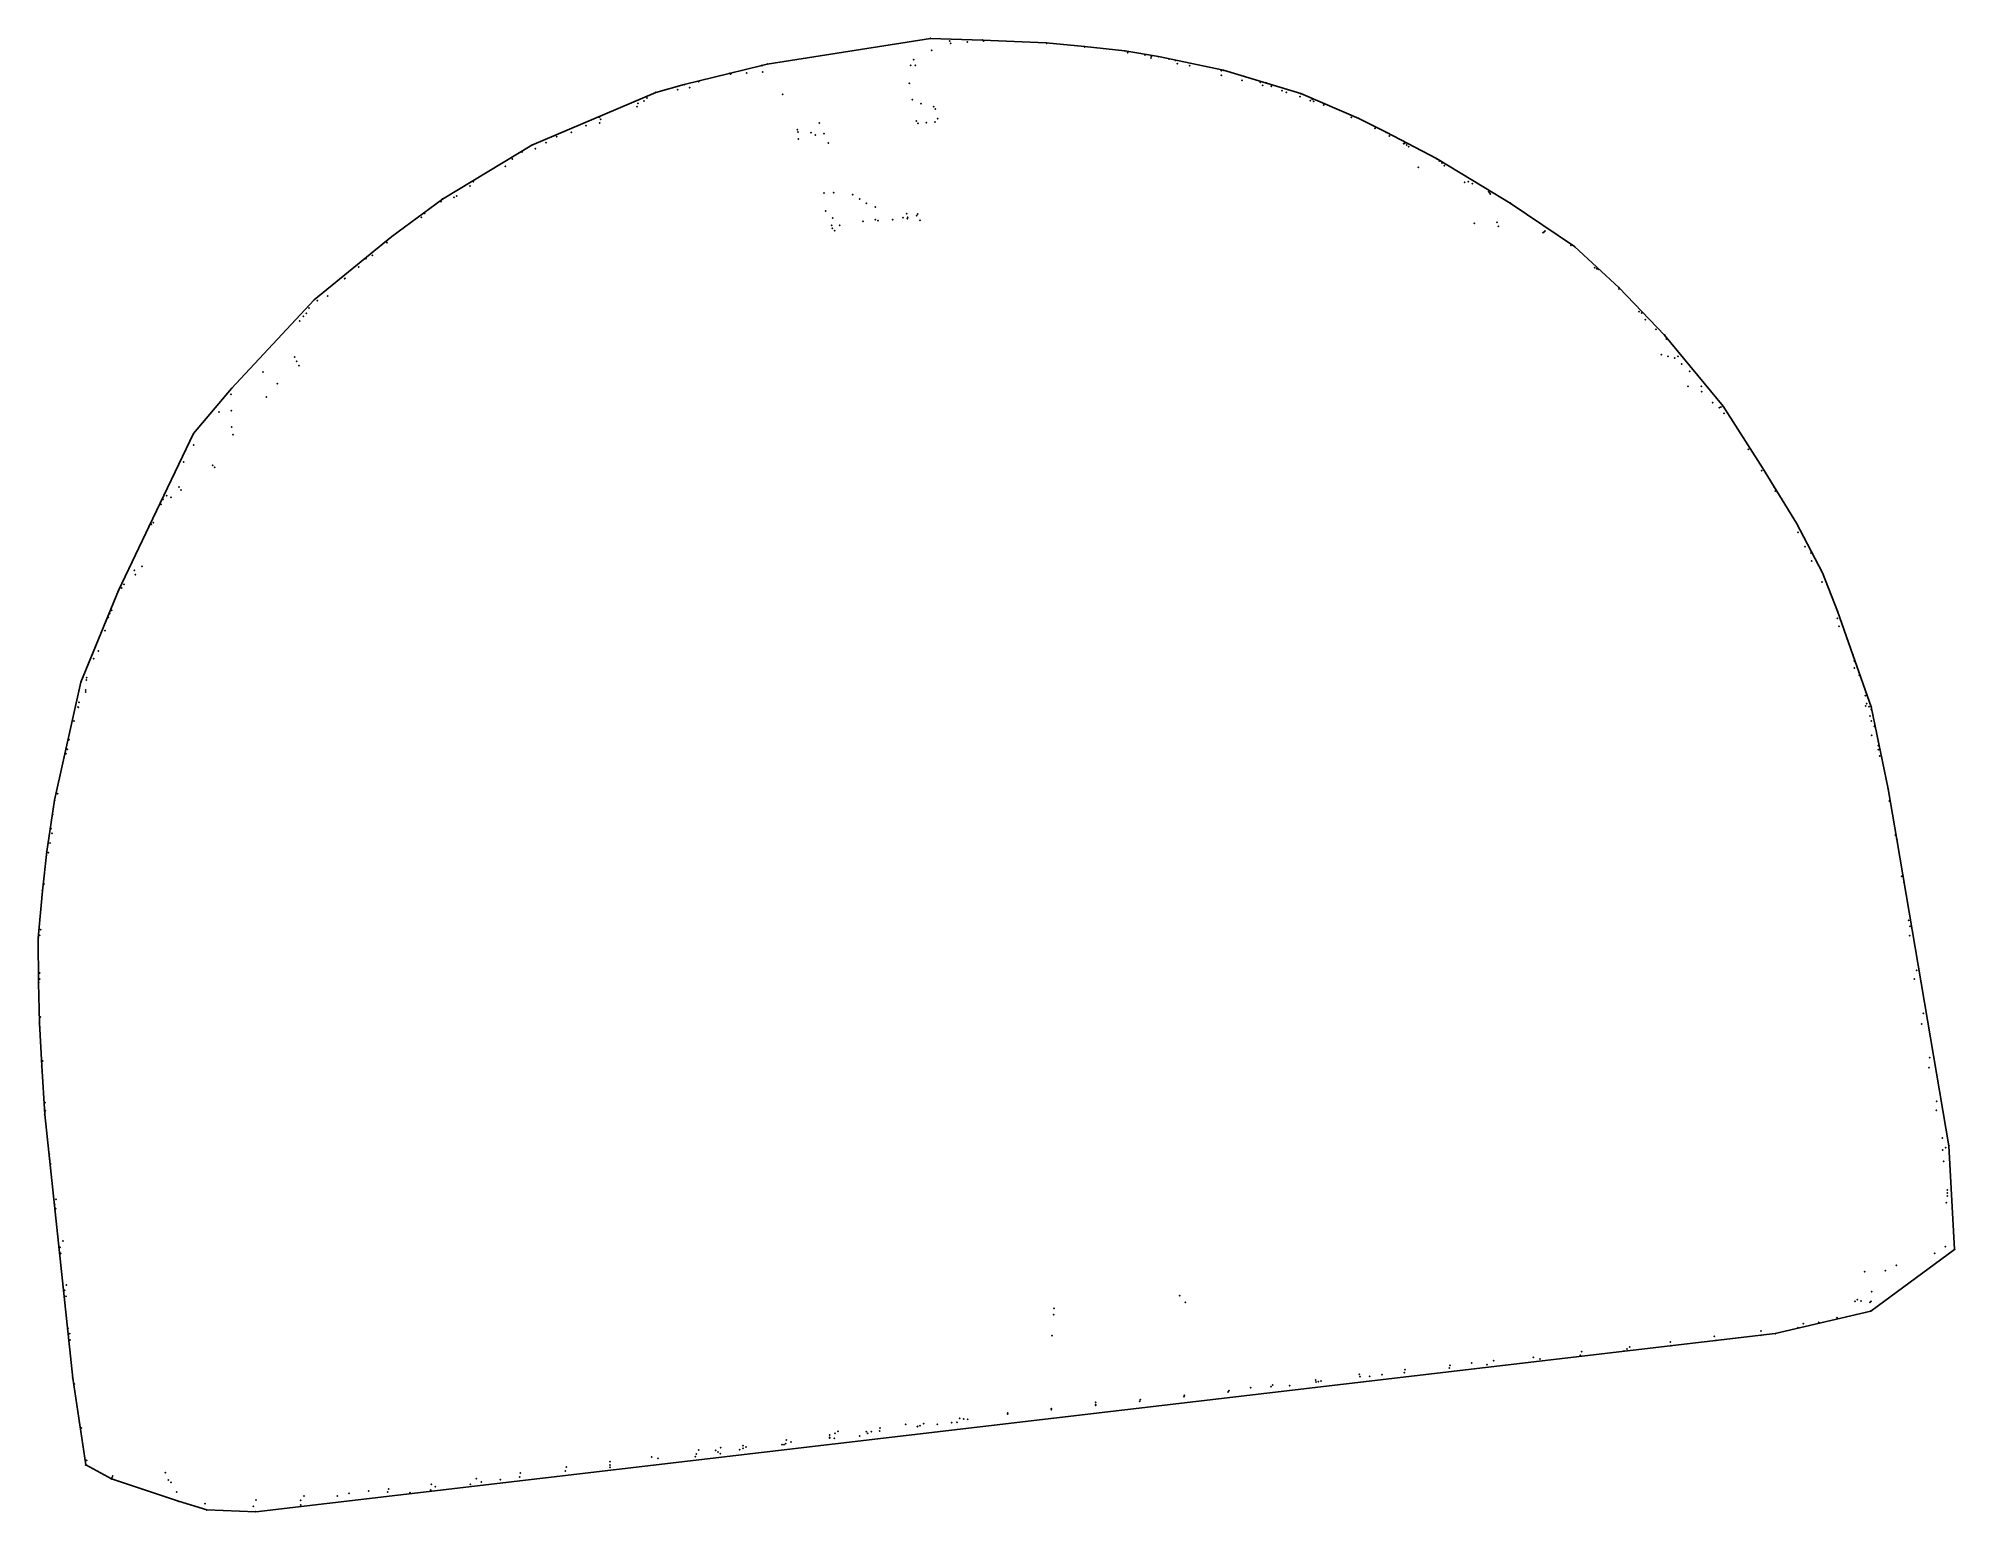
# Model space of a CAD drawing. Header units: metres. Extents: x -4.75 to 3.86, y -1.84 to 4.78.
import ezdxf

# ---------------------------------------------------------------- set-up
doc = ezdxf.new("R2010")
doc.units = ezdxf.units.M

msp = doc.modelspace()

# ---------------------------------------------------------------- linework, layer by layer
for p, q in [((-1.4756, 4.6596), (-0.7424, 4.7756)), ((-0.5079, 4.7675), (-0.7424, 4.7756)), ((-0.5079, 4.7675), (-0.2215, 4.7553)), ((-0.0496, 4.7386), (-0.2215, 4.7553)), ((-0.0496, 4.7386), (0.1318, 4.7192)), ((-1.6464, 4.618), (-1.4993, 4.6543)), ((-1.4993, 4.6543), (-1.4756, 4.6596)), ((0.2819, 4.6935), (0.1318, 4.7192)), ((0.2819, 4.6935), (0.5746, 4.6319)), ((-1.8483, 4.5681), (-1.9764, 4.533)), ((-1.6464, 4.618), (-1.8483, 4.5681)), ((0.768, 4.5744), (0.5746, 4.6319)), ((0.768, 4.5744), (0.9218, 4.5276)), ((-2.5331, 4.296), (-1.9764, 4.533)), ((1.1823, 4.4157), (0.9218, 4.5276)), ((1.3051, 4.3535), (1.1823, 4.4157)), ((1.3051, 4.3535), (1.5318, 4.2352)), ((-2.5331, 4.296), (-2.9352, 4.0536)), ((1.7441, 4.1077), (1.5318, 4.2352)), ((-3.1621, 3.8857), (-2.9352, 4.0536)), ((1.7441, 4.1077), (1.8634, 4.0358)), ((2.1525, 3.84), (1.8634, 4.0358)), ((-3.1621, 3.8857), (-3.5114, 3.6015)), ((2.3526, 3.6552), (2.1525, 3.84)), ((2.3526, 3.6552), (2.5566, 3.4425)), ((-3.8829, 3.2026), (-3.5114, 3.6015)), ((2.8196, 3.1232), (2.5566, 3.4425)), ((-3.8829, 3.2026), (-4.0536, 3.001)), ((2.9975, 2.846), (2.8196, 3.1232)), ((-4.2534, 2.5847), (-4.0536, 3.001)), ((2.9975, 2.846), (3.1499, 2.5969)), ((-4.2534, 2.5847), (-4.3905, 2.2953)), ((3.2663, 2.3746), (3.1499, 2.5969)), ((3.3342, 2.2021), (3.2663, 2.3746)), ((-4.5597, 1.8838), (-4.3905, 2.2953)), ((3.4031, 2.0065), (3.3342, 2.2021)), ((3.4031, 2.0065), (3.4854, 1.7723)), ((-4.6782, 1.3525), (-4.5597, 1.8838)), ((3.5609, 1.4041), (3.4854, 1.7723)), ((3.6011, 1.1765), (3.5609, 1.4041)), ((-4.7137, 1.1232), (-4.6782, 1.3525)), ((-4.7329, 0.9462), (-4.7137, 1.1232)), ((3.6011, 1.1765), (3.8348, -0.1991)), ((-4.7329, 0.9462), (-4.7512, 0.7337)), ((-4.7497, 0.533), (-4.7512, 0.7337)), ((-4.7497, 0.533), (-4.7462, 0.3524)), ((-4.736, 0.1595), (-4.7462, 0.3524)), ((-4.736, 0.1595), (-4.7221, -0.0589)), ((-4.5967, -1.2428), (-4.7221, -0.0589)), ((3.8348, -0.1991), (3.8604, -0.6647)), ((3.4832, -0.942), (3.8604, -0.6647)), ((3.4832, -0.942), (3.0542, -1.0431)), ((-3.7742, -1.8431), (3.0542, -1.0431)), ((-4.5967, -1.2428), (-4.5383, -1.6334)), ((-4.4224, -1.6961), (-4.5383, -1.6334)), ((-4.1218, -1.7961), (-4.4224, -1.6961)), ((-4.1218, -1.7961), (-3.9947, -1.8352)), ((-3.7742, -1.8431), (-3.9947, -1.8352))]:
    msp.add_line(p, q)
for p in [(-0.7424, 4.7756), (-0.7424, 4.7756), (-0.6565, 4.763), (-0.651, 4.7539), (-0.5768, 4.7587), (-0.5079, 4.7675), (-0.5079, 4.7675), (-0.5027, 4.7635), (-0.2215, 4.7553), (-0.2215, 4.7553), (-0.2199, 4.7527), (-0.2199, 4.7527), (-0.0496, 4.7386), (-0.0492, 4.7377), (-0.0489, 4.7369), (-1.4993, 4.6543), (-1.4993, 4.6523), (-1.4993, 4.6523), (-1.4756, 4.6596), (-1.4756, 4.6596), (-0.8314, 4.6542), (-0.8314, 4.6542), (-0.8171, 4.6803), (-0.8095, 4.6541), (-0.8095, 4.6541), (-0.7368, 4.7217), (0.1318, 4.7192), (0.1318, 4.7192), (0.1447, 4.7109), (0.1447, 4.7109), (0.2221, 4.7013), (0.2491, 4.6874), (0.251, 4.6941), (0.2819, 4.6935), (0.3302, 4.6831), (0.3302, 4.6831), (0.3587, 4.6766), (0.3599, 4.6768), (0.3669, 4.6616), (0.3669, 4.6616), (0.4228, 4.6535), (-1.8483, 4.5681), (-1.8483, 4.5681), (-1.7845, 4.5815), (-1.7845, 4.5815), (-1.6464, 4.618), (-1.6464, 4.618), (-1.6393, 4.6147), (-1.6386, 4.6173), (-1.6386, 4.6173), (-1.5676, 4.6197), (-1.4959, 4.6248), (-0.8373, 4.5736), (-0.8373, 4.5736), (0.5643, 4.631), (0.5643, 4.631), (0.5644, 4.6101), (0.5746, 4.6319), (0.5746, 4.6319), (0.6573, 4.5874), (0.7408, 4.5787), (0.7503, 4.5647), (0.768, 4.5744), (0.768, 4.5744), (-2.0568, 4.4837), (-2.0302, 4.4941), (-2.0302, 4.4941), (-2.0166, 4.5083), (-1.9764, 4.533), (-1.8788, 4.5454), (-1.8788, 4.5454), (-1.8248, 4.5539), (-1.8248, 4.5539), (-1.4066, 4.5243), (-1.4066, 4.5243), (-0.8234, 4.5005), (-0.8234, 4.5005), (-0.785, 4.4821), (-0.785, 4.4821), (0.7895, 4.5597), (0.8382, 4.5407), (0.8569, 4.5337), (0.9182, 4.5133), (0.9218, 4.5276), (0.9656, 4.4962), (0.9656, 4.4962), (0.9735, 4.5023), (0.9795, 4.4929), (-2.2306, 4.4208), (-2.2306, 4.4208), (-2.2285, 4.3947), (-2.2285, 4.3947), (-2.2246, 4.4112), (-2.0603, 4.4684), (-2.0603, 4.4684), (-1.2418, 4.3956), (-0.8061, 4.4049), (-0.8061, 4.4049), (-0.7988, 4.3932), (-0.7607, 4.3968), (-0.7272, 4.4684), (-0.7272, 4.4684), (-0.7225, 4.4004), (-0.7209, 4.4581), (-0.7209, 4.4581), (-0.7093, 4.4147), (-0.7093, 4.4147), (1.0252, 4.4769), (1.1467, 4.4306), (1.1467, 4.4306), (1.1493, 4.4205), (1.1493, 4.4205), (1.1823, 4.4157), (1.1823, 4.4157), (-2.4699, 4.3071), (-2.4225, 4.3345), (-2.3554, 4.354), (-2.29, 4.3826), (-1.3405, 4.3647), (-1.3405, 4.3647), (-1.3373, 4.3549), (-1.3364, 4.324), (-1.2793, 4.3514), (-1.2597, 4.3419), (-1.2212, 4.348), (-1.2008, 4.3061), (1.2559, 4.3712), (1.3051, 4.3535), (1.3051, 4.3535), (1.32, 4.3368), (-2.6215, 4.2338), (-2.5773, 4.2649), (-2.5331, 4.296), (-2.5173, 4.2798), (1.3841, 4.3024), (1.3881, 4.3036), (1.3977, 4.2959), (1.4072, 4.2883), (1.5318, 4.2352), (1.5442, 4.2253), (-2.653, 4.2007), (-2.653, 4.2007), (1.4499, 4.1962), (1.4499, 4.1962), (1.5565, 4.2154), (1.567, 4.2041), (1.567, 4.2041), (-2.9352, 4.0536), (-2.9352, 4.0536), (-2.8827, 4.0614), (-2.8713, 4.0672), (-2.8114, 4.1124), (-2.8114, 4.1124), (-2.7962, 4.1324), (-2.7962, 4.1324), (-1.2204, 4.0813), (-1.2204, 4.0813), (-1.1777, 4.0829), (-1.1777, 4.0829), (-1.0921, 4.0732), (-1.061, 4.054), (1.6583, 4.1293), (1.6747, 4.1312), (1.6924, 4.1227), (1.7441, 4.1077), (1.7667, 4.0864), (1.7703, 4.0815), (1.7739, 4.0765), (-3.0296, 3.9717), (-3.0296, 3.9717), (-3.015, 3.9889), (-3.015, 3.9889), (-2.9418, 4.0418), (-2.9418, 4.0418), (-1.2134, 4), (-1.1815, 3.9678), (-1.03, 4.0347), (-0.9896, 4.0174), (-0.9896, 4.0174), (-0.8661, 3.9703), (-0.8486, 3.9883), (-0.8467, 3.9661), (-0.8441, 3.9711), (-0.8037, 3.9793), (-0.8037, 3.9793), (-0.8, 3.9865), (-0.8, 3.9865), (1.8634, 4.0358), (1.8634, 4.0358), (-3.1621, 3.8857), (-3.1621, 3.8857), (-1.1865, 3.936), (-1.1865, 3.936), (-1.1824, 3.9216), (-1.1824, 3.9216), (-1.1721, 3.9122), (-1.1721, 3.9122), (-1.1495, 3.9356), (-1.0454, 3.9533), (-1.0454, 3.9533), (-0.9899, 3.9608), (-0.9899, 3.9608), (-0.9783, 3.9561), (-0.9125, 3.9611), (-0.7892, 3.9575), (-0.7892, 3.9575), (1.7015, 3.944), (1.8041, 3.9485), (1.8041, 3.9485), (1.809, 3.9305), (1.809, 3.9305), (2.0109, 3.9021), (2.0148, 3.9061), (2.0188, 3.91), (-3.2496, 3.8008), (-3.1837, 3.8577), (-3.1837, 3.8577), (2.1367, 3.8451), (2.1367, 3.8451), (2.1525, 3.84), (2.1525, 3.84), (-3.3112, 3.749), (-3.2792, 3.7859), (-3.2792, 3.7859), (2.2433, 3.7447), (2.2512, 3.7412), (2.2592, 3.7376), (-3.4513, 3.6182), (-3.4513, 3.6182), (-3.3751, 3.6955), (-3.3751, 3.6955), (-3.3728, 3.6973), (2.352, 3.6502), (2.352, 3.6502), (2.3526, 3.6552), (2.3526, 3.6552), (-3.5466, 3.5398), (-3.5356, 3.5638), (-3.5114, 3.6015), (-3.4977, 3.5969), (2.4423, 3.5477), (2.4423, 3.5477), (2.4542, 3.5416), (2.4542, 3.5416), (-3.5768, 3.5055), (-3.5599, 3.5261), (2.4706, 3.5111), (2.5179, 3.4682), (2.5566, 3.4425), (2.5566, 3.4425), (2.5652, 3.4252), (-3.7417, 3.2768), (-3.7417, 3.2768), (-3.5993, 3.3443), (-3.5898, 3.3244), (-3.5803, 3.3045), (2.542, 3.3543), (2.5718, 3.3473), (2.6015, 3.3403), (2.6165, 3.3473), (2.6331, 3.3124), (2.6331, 3.3124), (2.6695, 3.28), (-3.8829, 3.2026), (-3.8829, 3.2026), (-3.6775, 3.2239), (-3.6775, 3.2239), (2.6617, 3.2127), (2.6617, 3.2127), (2.7225, 3.2127), (2.7228, 3.1882), (-3.8851, 3.1762), (-3.8839, 3.1028), (-3.726, 3.1641), (-3.726, 3.1641), (2.7736, 3.1394), (2.8026, 3.1159), (2.8111, 3.1195), (2.8196, 3.1232), (-3.9394, 3.0969), (-3.9394, 3.0969), (-3.8828, 3.0294), (2.8244, 3.0906), (-4.0539, 2.9485), (-4.0536, 3.001), (-3.8764, 2.9958), (2.9166, 2.9716), (2.9335, 2.93), (2.9335, 2.93), (-4.0975, 2.8731), (-3.9673, 2.8581), (-3.9673, 2.8581), (-3.9588, 2.849), (-3.9588, 2.849), (2.957, 2.9088), (2.9975, 2.846), (-4.1188, 2.7596), (-4.1188, 2.7596), (2.9926, 2.833), (2.9926, 2.833), (3.0484, 2.7594), (3.0484, 2.7594), (-4.2003, 2.6816), (-4.1906, 2.7041), (-4.1906, 2.7041), (-4.1747, 2.7218), (-4.1747, 2.7218), (-4.1555, 2.7138), (-4.1106, 2.7459), (3.0549, 2.7419), (3.0549, 2.7419), (-4.2534, 2.5847), (-4.2441, 2.5924), (-4.2348, 2.6002), (3.1499, 2.5969), (3.1499, 2.5969), (3.157, 2.5562), (3.1872, 2.4917), (3.2147, 2.4639), (3.2147, 2.4639), (3.2174, 2.4271), (-4.3204, 2.3864), (-4.3154, 2.3661), (-4.2849, 2.4041), (3.2649, 2.3336), (3.2649, 2.3336), (3.2663, 2.3746), (3.2663, 2.3746), (-4.3905, 2.2953), (-4.3773, 2.3065), (-4.3773, 2.3065), (-4.3667, 2.3223), (-4.4371, 2.1751), (-4.4309, 2.1909), (-4.4223, 2.2056), (3.3337, 2.1697), (3.3337, 2.1697), (3.3342, 2.2021), (3.3342, 2.2021), (-4.4517, 2.1147), (3.3411, 2.1348), (3.3411, 2.1348), (-4.5019, 1.9888), (-4.4812, 2.0238), (3.4031, 2.0065), (-4.5335, 1.904), (3.4089, 1.9782), (3.4089, 1.9782), (3.4094, 1.9473), (3.4313, 1.9144), (-4.5597, 1.8838), (-4.539, 1.8396), (-4.5386, 1.8476), (-4.5358, 1.8937), (-4.5358, 1.8937), (3.4595, 1.8223), (-4.5736, 1.7725), (-4.5736, 1.7725), (-4.571, 1.771), (-4.5688, 1.7929), (3.4602, 1.7764), (3.4647, 1.7867), (3.4754, 1.7735), (3.4797, 1.7308), (3.4854, 1.7723), (3.4862, 1.7602), (-4.5909, 1.7091), (3.4866, 1.7082), (3.4879, 1.6441), (3.4993, 1.6851), (-4.6273, 1.5619), (-4.6273, 1.5619), (-4.621, 1.5815), (-4.621, 1.5815), (-4.613, 1.6253), (3.517, 1.616), (3.517, 1.5982), (3.517, 1.5804), (3.523, 1.5509), (3.523, 1.5509), (-4.6648, 1.3831), (-4.6648, 1.3831), (3.5609, 1.4041), (3.5609, 1.4041), (-4.6782, 1.3525), (3.5671, 1.3495), (3.5671, 1.3495), (-4.6949, 1.2246), (-4.6865, 1.2886), (-4.7137, 1.1232), (-4.7137, 1.1232), (-4.6985, 1.1605), (-4.6901, 1.2039), (3.5942, 1.1974), (3.5942, 1.1974), (3.6011, 1.1765), (3.6011, 1.1765), (-4.7069, 1.1172), (-4.7261, 0.9766), (-4.7261, 0.9766), (3.6224, 1.0109), (3.6224, 1.0109), (3.6322, 0.9839), (3.6322, 0.9839), (-4.7329, 0.9462), (-4.7329, 0.9462), (3.6535, 0.8141), (3.6602, 0.786), (3.6602, 0.786), (-4.7512, 0.7337), (-4.7512, 0.7337), (-4.7458, 0.7462), (-4.7458, 0.7462), (-4.7413, 0.7717), (-4.7413, 0.7717), (3.658, 0.7446), (3.658, 0.7446), (-4.7497, 0.533), (-4.7497, 0.533), (-4.7458, 0.5496), (-4.7458, 0.5496), (-4.7455, 0.5775), (-4.7455, 0.5775), (3.6789, 0.5493), (3.6789, 0.5493), (3.6898, 0.5883), (3.6898, 0.5883), (-4.7462, 0.3524), (-4.7462, 0.3524), (-4.7428, 0.3789), (-4.7428, 0.3789), (3.712, 0.3484), (3.712, 0.3484), (3.7196, 0.3949), (3.7196, 0.3949), (-4.7448, 0.3343), (-4.7448, 0.3343), (-4.7318, 0.1818), (-4.7318, 0.1818), (3.7485, 0.1968), (3.7485, 0.1968), (-4.736, 0.1595), (-4.736, 0.1595), (-4.7344, 0.137), (-4.7344, 0.137), (3.7454, 0.1521), (3.7454, 0.1521), (3.7794, 0.0006), (3.7794, 0.0006), (-4.7221, -0.0589), (-4.7221, -0.0589), (-4.7215, -0.0061), (-4.7215, -0.0061), (-4.7204, -0.0416), (-4.7204, -0.0416), (3.7779, -0.0405), (3.7779, -0.0405), (3.8046, -0.1645), (3.8046, -0.1645), (-4.7012, -0.2364), (-4.7012, -0.2364), (3.8064, -0.2177), (3.8206, -0.2084), (3.8348, -0.1991), (-4.7004, -0.2614), (-4.7004, -0.2614), (-4.6953, -0.2807), (-4.6953, -0.2807), (3.8116, -0.2688), (3.8116, -0.2688), (3.8278, -0.4256), (3.828, -0.4115), (3.8281, -0.3973), (-4.6774, -0.4621), (-4.6774, -0.4621), (-4.6736, -0.4812), (-4.6736, -0.4812), (-4.6723, -0.4404), (-4.6723, -0.4404), (3.8235, -0.4546), (3.8235, -0.4546), (-4.6539, -0.6555), (-4.6539, -0.6555), (-4.6503, -0.6826), (-4.6406, -0.6267), (-4.6406, -0.6267), (3.7699, -0.6826), (3.7699, -0.6826), (3.8181, -0.6528), (3.8181, -0.6528), (3.8604, -0.6647), (3.8604, -0.6647), (3.4561, -0.7651), (3.4561, -0.7651), (3.5483, -0.7607), (3.598, -0.7363), (3.598, -0.7363), (-4.6333, -0.8491), (-4.6333, -0.8491), (-4.6255, -0.8255), (-4.6255, -0.8255), (3.4868, -0.8546), (-4.627, -0.8757), (-4.627, -0.8757), (-0.1866, -0.929), (-0.1866, -0.929), (0.3779, -0.8722), (0.3779, -0.8722), (0.4037, -0.9024), (3.413, -0.8975), (3.4235, -0.8909), (3.4388, -0.8968), (3.4798, -0.9021), (3.4832, -0.942), (3.485, -0.8983), (-4.6172, -1.0201), (-4.6172, -1.0201), (-0.1889, -0.9583), (-0.1889, -0.9583), (2.9899, -1.0318), (2.9899, -1.0318), (3.1569, -1.0168), (3.1569, -1.0168), (3.1808, -0.9987), (3.1808, -0.9987), (3.2486, -0.9924), (3.2486, -0.9924), (3.3309, -0.9711), (3.3309, -0.9711), (-4.6103, -1.0441), (-4.6103, -1.0441), (-4.6096, -1.0718), (-4.6096, -1.0718), (-0.1967, -1.0524), (-0.1967, -1.0524), (2.3872, -1.112), (2.4005, -1.1032), (2.5822, -1.0806), (2.5822, -1.0806), (2.5859, -1.0967), (2.5859, -1.0967), (2.7802, -1.0561), (2.7802, -1.0561), (2.7874, -1.0731), (2.7874, -1.0731), (2.9901, -1.0502), (3.0542, -1.0431), (1.5899, -1.1974), (1.5899, -1.1974), (1.5921, -1.1855), (1.6904, -1.1754), (1.7591, -1.1834), (1.7591, -1.1834), (1.7888, -1.1653), (1.9673, -1.1498), (1.9673, -1.1498), (1.9968, -1.1572), (1.9968, -1.1572), (2.1785, -1.1406), (2.1785, -1.1406), (2.1848, -1.1243), (2.1848, -1.1243), (2.3739, -1.1209), (-4.5967, -1.2428), (-4.5967, -1.2428), (-4.5896, -1.2691), (-4.5896, -1.2691), (0.6975, -1.2865), (0.7886, -1.2815), (0.7886, -1.2815), (0.7957, -1.2743), (0.8726, -1.2769), (0.8726, -1.2769), (0.9887, -1.2518), (0.9887, -1.2518), (0.9902, -1.2613), (1.0014, -1.2588), (1.0125, -1.2563), (1.1849, -1.2255), (1.1849, -1.2255), (1.1874, -1.2371), (1.2313, -1.2352), (1.2313, -1.2352), (1.2874, -1.2276), (1.3874, -1.218), (1.3907, -1.2059), (1.3907, -1.2059), (-0.0001, -1.3625), (0.0002, -1.3526), (0.0009, -1.3652), (0.0009, -1.3652), (0.1983, -1.3472), (0.1983, -1.3472), (0.2005, -1.3404), (0.2005, -1.3404), (0.3974, -1.3263), (0.3974, -1.3263), (0.3988, -1.3199), (0.3988, -1.3199), (0.5956, -1.3059), (0.5956, -1.3059), (0.5992, -1.2988), (-4.5669, -1.4401), (-0.854, -1.4514), (-0.8012, -1.4606), (-0.8012, -1.4606), (-0.7994, -1.4593), (-0.789, -1.4573), (-0.7721, -1.4485), (-0.7721, -1.4485), (-0.7114, -1.4509), (-0.6475, -1.443), (-0.6235, -1.4425), (-0.6114, -1.4244), (-0.5933, -1.4265), (-0.5752, -1.4285), (-0.5752, -1.4285), (-0.3954, -1.404), (-0.3954, -1.404), (-0.3951, -1.3996), (-0.3951, -1.3996), (-0.1984, -1.3808), (-0.1984, -1.3808), (-0.1984, -1.3844), (-0.1984, -1.3844), (-4.5604, -1.4666), (-4.5604, -1.4666), (-4.5574, -1.4672), (-1.5851, -1.5459), (-1.4088, -1.5414), (-1.4006, -1.5415), (-1.3929, -1.5377), (-1.3891, -1.5211), (-1.3891, -1.5211), (-1.3693, -1.5303), (-1.1957, -1.5121), (-1.1957, -1.5121), (-1.1948, -1.4988), (-1.1947, -1.509), (-1.1947, -1.509), (-1.1741, -1.5133), (-1.1741, -1.5133), (-1.1718, -1.4908), (-1.1584, -1.4826), (-1.0607, -1.5034), (-1.0301, -1.4831), (-1.0236, -1.4914), (-1.0236, -1.4914), (-1.0074, -1.4834), (-0.9705, -1.48), (-0.9684, -1.467), (-4.5383, -1.6334), (-4.5383, -1.6334), (-4.5342, -1.6123), (-4.5342, -1.6123), (-2.1828, -1.6341), (-2.1828, -1.6341), (-2.1823, -1.6189), (-2.1823, -1.6189), (-1.9949, -1.5979), (-1.9949, -1.5979), (-1.9665, -1.6036), (-1.9665, -1.6036), (-1.7986, -1.5962), (-1.7945, -1.5834), (-1.7945, -1.5834), (-1.7834, -1.566), (-1.7081, -1.5677), (-1.6971, -1.5753), (-1.6862, -1.583), (-1.6843, -1.556), (-1.5994, -1.5644), (-1.5851, -1.5585), (-1.5707, -1.5527), (-4.4224, -1.6961), (-4.4199, -1.6897), (-4.4175, -1.6834), (-4.1809, -1.6672), (-4.1666, -1.7015), (-4.1666, -1.7015), (-4.1554, -1.7113), (-2.9854, -1.7202), (-2.9854, -1.7202), (-2.8097, -1.7203), (-2.8097, -1.7203), (-2.7831, -1.6945), (-2.7831, -1.6945), (-2.7611, -1.7102), (-2.6747, -1.6986), (-2.5883, -1.6869), (-2.5848, -1.6699), (-2.5848, -1.6699), (-2.3832, -1.66), (-2.3832, -1.66), (-2.3779, -1.6417), (-2.3779, -1.6417), (-2.1818, -1.6439), (-2.1818, -1.6439), (-4.1298, -1.7554), (-4.1218, -1.7961), (-4.1218, -1.7961), (-4.0023, -1.8078), (-3.7723, -1.7912), (-3.7723, -1.7912), (-3.5724, -1.7929), (-3.5724, -1.7929), (-3.5573, -1.7727), (-3.5573, -1.7727), (-3.4074, -1.7727), (-3.4074, -1.7727), (-3.3553, -1.7601), (-3.2664, -1.7504), (-3.1816, -1.7541), (-3.1816, -1.7541), (-3.1774, -1.7408), (-3.081, -1.7573), (-2.9874, -1.7459), (-2.9674, -1.7303), (-2.9674, -1.7303), (-3.9947, -1.8352), (-3.9947, -1.8352), (-3.7856, -1.819), (-3.7856, -1.819), (-3.7742, -1.8431), (-3.7742, -1.8431), (-3.573, -1.8138), (-3.573, -1.8138)]:
    msp.add_point(p)

doc.saveas('drawing.dxf')
